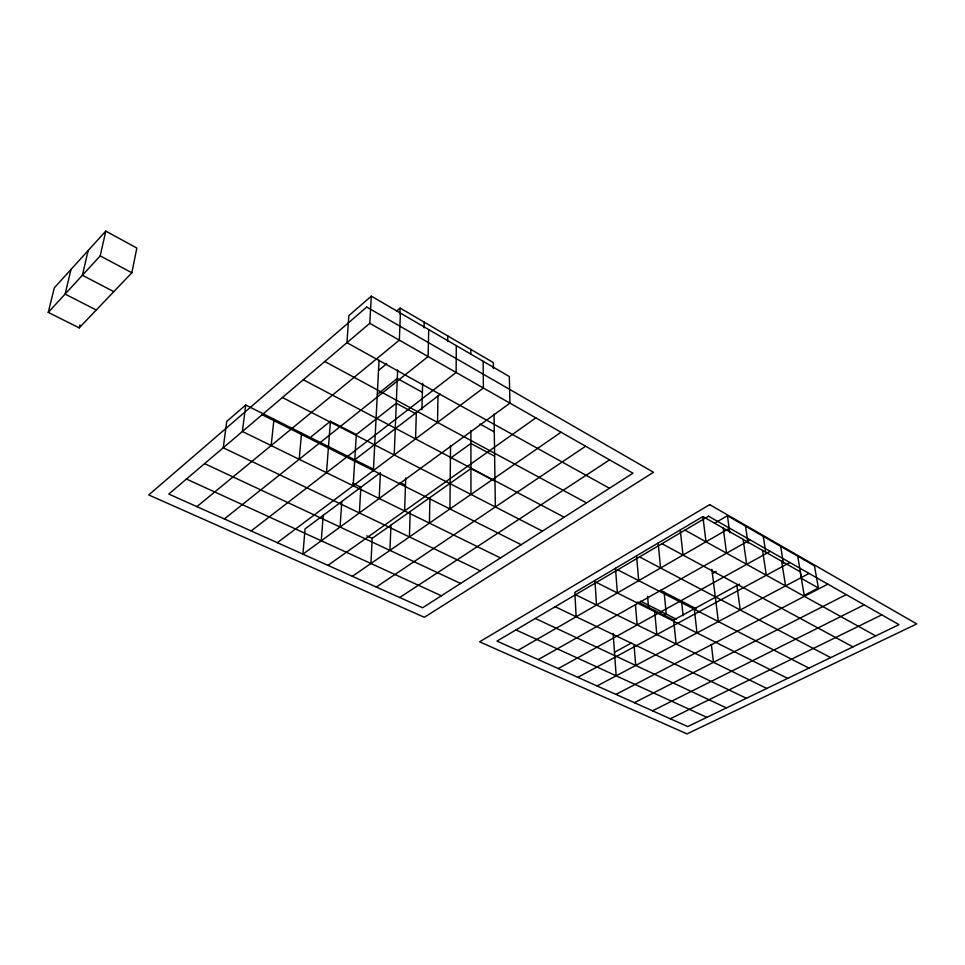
<?xml version="1.0" encoding="UTF-8"?>
<svg xmlns="http://www.w3.org/2000/svg" width="965" height="965" viewBox="0 0 965 965"><rect width="100%" height="100%" fill="white"/><g stroke="black" fill="none" stroke-linecap="round" stroke-linejoin="round"><path stroke-width="1.45" d="M456.312 345.663L456.119 372.49L251.141 530.943M449.919 508.953L450.546 445.372M447.688 341.598L447.76 335.929M437.543 422.429L437.989 395.952M429.413 523.127L429.932 497.566M428.737 329.608L428.11 356.543L224.338 518.941M421.946 409.715L422.622 383.298M424.069 327.847L424.214 322.153M415.565 438.918L416.337 412.574M409.425 536.926L410.197 511.51M404.6 510.968L405.71 477.916M389.932 550.388L390.958 525.105M394.203 454.961L397.628 369.957M399.884 313.782L400.125 308.076L493.308 362.563L493.392 368.57M400.415 313.106L399.329 340.15L196.884 506.637M379.197 498.507L380.415 472.681M373.407 470.57L379.052 360.186M370.922 563.512L372.188 538.374L470.944 468.592L494.985 481.258M369.752 323.311L632.98 473.188L422.586 607.769L168.778 494.044L369.752 323.311L371.32 296.159L509.327 376.543L509.942 403.141L302.913 554.151L305.073 528.868L379.269 473.538M359.378 512.958L360.85 487.277L352.792 483.308M353.166 485.757L356.314 434.552L396.289 403.249L415.384 413.551M340.078 527.047L341.791 501.486M321.261 540.762L323.203 515.358M326.496 472.693L330.428 421.223L356.314 434.552M299.174 459.292L301.575 433.08M271.153 445.565L273.988 419.22M373.998 469.46L245.701 405.01L242.408 431.488L500.473 557.939M131.855 272.769L136.849 248.053L105.776 231.105L54.317 287.823L48.25 312.407L79.214 327.871L131.855 272.769L100.227 255.882L105.776 231.105M79.214 327.871L79.866 325M88.141 250.55L82.411 275.266L113.81 291.659M71 269.452L65.089 294.096L96.271 310.018M48.25 312.407L100.227 255.882M245.701 405.01L226.763 421.416L223.241 447.772L480.281 570.858M371.32 296.159L348.835 315.639L346.93 342.696L609.434 488.254M396.724 310.935L400.125 308.076M378.533 370.415L386.651 363.805M311.321 436.626L330.428 421.223M377.303 394.432L397.278 378.473L422.393 392.297M354.77 459.798L440.342 394.154M277.329 542.68L483.393 388.014L483.163 361.308M450.414 458.254L470.908 443.466L494.635 456.24M327.931 565.357L535.816 417.869M352.382 576.31L561.039 432.224M376.302 587.034L585.622 446.228M399.691 597.516L609.591 459.871M804.376 596.346L800.226 571.775L702.894 516.552L574.838 592.353L576.153 616.768M714.486 523.307L727.429 515.732L814.448 565.828L818.368 587.987L804.002 595.477M517.819 650.446L729.564 528.181M538.241 659.59L750.119 539.893M712.399 573.596L716.163 571.497M558.253 668.564L770.215 551.329M663.775 615.501L666.284 614.126L664.125 592.184M614.5 652.231L631.207 643.124M637.708 601.955L673.654 620.013L739.516 584.127M577.854 677.346L789.852 562.511M597.07 685.958L809.056 573.439M615.923 694.402L827.837 584.139M634.391 702.677L846.208 594.597M652.521 710.795L864.182 604.838M670.289 718.768L881.781 614.85M186.438 479.026L441.355 595.755M515.937 629.904L706.875 717.345M204.592 463.61L460.582 583.463M535.334 618.456L726.428 707.912M366.796 535.84L372.188 538.374M555.189 606.732L746.391 698.286M575.526 594.73L766.789 688.443M400.185 482.621L405.469 485.274M262.13 414.733L521.172 544.706M596.358 582.426L787.621 678.395M640.507 601.147L676.344 619.192M660.313 590.23L696.03 608.613M282.419 397.508L542.39 531.136M617.684 569.832L808.923 668.118M303.287 379.764L564.163 517.204M639.554 556.926L830.684 657.623M324.783 361.501L586.503 502.922M661.966 543.693L852.951 646.888M479.979 424.021L494.285 431.898M684.945 530.123L875.713 635.899M818.368 587.987L801.493 578.481L797.729 556.202M780.673 546.383L783.387 563.174M781.602 561.208L785.57 585.912M763.279 536.371L765.872 553.247M762.567 550.412L766.331 575.249M745.535 526.154L747.996 543.114M743.122 539.375L746.669 564.344M727.429 515.732L729.745 532.764M736.922 585.55L740.239 609.964M723.231 528.084L726.561 553.198M711.868 569.254L718.37 621.581M702.894 516.552L705.994 541.787M711.35 644.524L713.473 662.328M694.269 608.782L696.995 632.919M680.241 529.954L683.015 555.056M681.555 601.159L683.111 615.718M673.654 620.013L676.103 644.005M658.142 543.042L660.591 568.011M654.584 610.423L656.827 634.56M647.551 596.274L648.601 607.902M636.574 555.816L638.709 580.641M635.477 604.934L637.141 624.922M634.029 644.692L635.718 665.452M615.501 568.276L617.359 592.968M613.161 633.498L616.177 675.814M594.935 580.46L596.515 605.007M494.032 414.106L495.347 506.951M470.787 349.39L470.787 353.914M470.896 430.511L470.968 494.418M366.724 307.051L148.743 494.936L424.347 617.286L653.498 472.271L366.724 307.051M709.673 504.635L479.593 641.809L687.02 733.895L916.75 623.933L709.673 504.635M708.527 516.203L496.975 641.098L687.731 726.585L899.006 624.657L708.527 516.203"/></g></svg>
